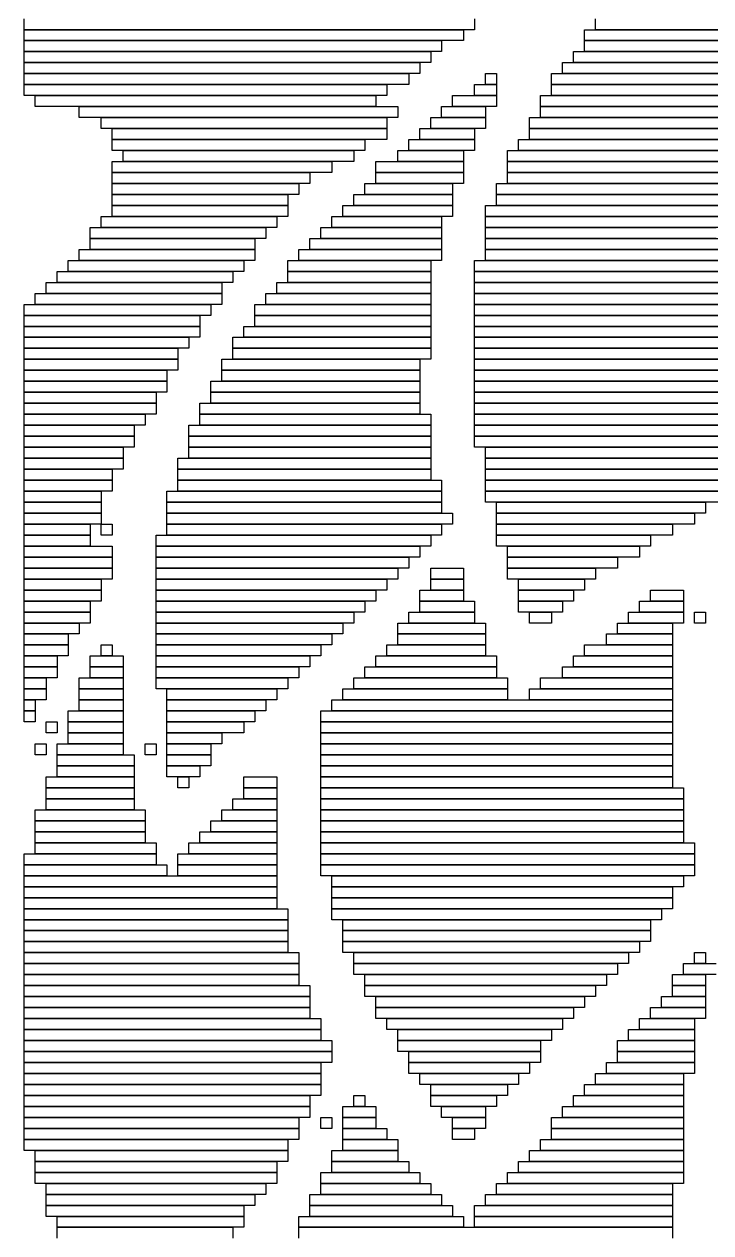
# Model space of a CAD drawing. Extents: x 343 to 660, y 321 to 684.
# Drawn here: x 343 to 405.5, y 403.5 to 513.5 of the extents above; entities that cross this region are included whole.
import ezdxf

# ---------------------------------------------------------------- set-up
doc = ezdxf.new("R2010")
doc.units = 0

msp = doc.modelspace()

# ---------------------------------------------------------------- linework, layer by layer
for p, q in [((343, 513), (343, 514)), ((384, 514), (384, 513)), ((395, 513), (395, 514)), ((384, 513), (343, 513)), ((343, 513), (383, 513)), ((343, 512), (343, 513)), ((383, 513), (383, 512)), ((394, 513), (431, 513)), ((394, 512), (394, 513)), ((429, 513), (395, 513)), ((383, 512), (343, 512)), ((343, 512), (381, 512)), ((343, 511), (343, 512)), ((381, 512), (381, 511)), ((431, 512), (394, 512)), ((394, 512), (433, 512)), ((394, 511), (394, 512)), ((381, 511), (343, 511)), ((343, 511), (380, 511)), ((343, 510), (343, 511)), ((380, 511), (380, 510)), ((393, 511), (436, 511)), ((393, 510), (393, 511)), ((433, 511), (394, 511)), ((380, 510), (343, 510)), ((343, 510), (379, 510)), ((343, 509), (343, 510)), ((379, 510), (379, 509)), ((392, 510), (439, 510)), ((392, 509), (392, 510)), ((436, 510), (393, 510)), ((379, 509), (343, 509)), ((343, 509), (378, 509)), ((343, 508), (343, 509)), ((378, 509), (378, 508)), ((385, 509), (386, 509)), ((385, 508), (385, 509)), ((386, 509), (386, 508)), ((391, 509), (442, 509)), ((391, 508), (391, 509)), ((439, 509), (392, 509)), ((378, 508), (343, 508)), ((343, 508), (376, 508)), ((343, 507), (343, 508)), ((376, 508), (376, 507)), ((384, 508), (386, 508)), ((384, 507), (384, 508)), ((386, 508), (385, 508)), ((386, 508), (386, 507)), ((442, 508), (391, 508)), ((391, 508), (445, 508)), ((391, 507), (391, 508)), ((376, 507), (343, 507)), ((344, 507), (375, 507)), ((344, 506), (344, 507)), ((375, 507), (375, 506)), ((382, 507), (386, 507)), ((382, 506), (382, 507)), ((386, 507), (384, 507)), ((386, 507), (386, 506)), ((390, 507), (450, 507)), ((390, 506), (390, 507)), ((445, 507), (391, 507)), ((375, 506), (344, 506)), ((348, 506), (377, 506)), ((348, 505), (348, 506)), ((377, 505), (348, 505)), ((350, 505), (376, 505)), ((350, 504), (350, 505)), ((376, 505), (376, 504)), ((377, 506), (377, 505)), ((380, 505), (385, 505)), ((380, 504), (380, 505)), ((381, 506), (385, 506)), ((381, 505), (381, 506)), ((385, 505), (381, 505)), ((386, 506), (382, 506)), ((385, 506), (385, 505)), ((385, 505), (385, 504)), ((389, 505), (448, 505)), ((389, 504), (389, 505)), ((450, 506), (390, 506)), ((390, 506), (450, 506)), ((390, 505), (390, 506)), ((450, 505), (390, 505)), ((376, 504), (350, 504)), ((351, 504), (376, 504)), ((351, 503), (351, 504)), ((376, 504), (376, 503)), ((379, 504), (384, 504)), ((379, 503), (379, 504)), ((385, 504), (380, 504)), ((384, 504), (384, 503)), ((448, 504), (389, 504)), ((389, 504), (442, 504)), ((389, 503), (389, 504)), ((376, 503), (351, 503)), ((351, 503), (374, 503)), ((351, 502), (351, 503)), ((374, 503), (374, 502)), ((378, 503), (384, 503)), ((378, 502), (378, 503)), ((384, 503), (379, 503)), ((384, 503), (384, 502)), ((388, 503), (425, 503)), ((388, 502), (388, 503)), ((442, 503), (389, 503)), ((374, 502), (351, 502)), ((352, 502), (373, 502)), ((352, 501), (352, 502)), ((373, 502), (373, 501)), ((377, 502), (383, 502)), ((377, 501), (377, 502)), ((384, 502), (378, 502)), ((383, 502), (383, 501)), ((387, 502), (420, 502)), ((387, 501), (387, 502)), ((425, 502), (388, 502)), ((351, 501), (371, 501)), ((351, 500), (351, 501)), ((373, 501), (352, 501)), ((371, 501), (371, 500)), ((375, 501), (383, 501)), ((375, 500), (375, 501)), ((383, 501), (377, 501)), ((383, 501), (383, 500)), ((420, 501), (387, 501)), ((387, 501), (417, 501)), ((387, 500), (387, 501)), ((371, 500), (351, 500)), ((351, 500), (369, 500)), ((351, 499), (351, 500)), ((369, 500), (369, 499)), ((383, 500), (375, 500)), ((375, 500), (383, 500)), ((375, 499), (375, 500)), ((383, 500), (383, 499)), ((417, 500), (387, 500)), ((387, 500), (414, 500)), ((387, 499), (387, 500)), ((369, 499), (351, 499)), ((351, 499), (368, 499)), ((351, 498), (351, 499)), ((368, 499), (368, 498)), ((374, 499), (382, 499)), ((374, 498), (374, 499)), ((383, 499), (375, 499)), ((382, 499), (382, 498)), ((386, 499), (412, 499)), ((386, 498), (386, 499)), ((414, 499), (387, 499)), ((368, 498), (351, 498)), ((351, 498), (367, 498)), ((351, 497), (351, 498)), ((367, 498), (367, 497)), ((373, 498), (382, 498)), ((373, 497), (373, 498)), ((382, 498), (374, 498)), ((382, 498), (382, 497)), ((412, 498), (386, 498)), ((386, 498), (410, 498)), ((386, 497), (386, 498)), ((367, 497), (351, 497)), ((351, 497), (367, 497)), ((351, 496), (351, 497)), ((367, 497), (367, 496)), ((372, 497), (382, 497)), ((372, 496), (372, 497)), ((382, 497), (373, 497)), ((382, 497), (382, 496)), ((385, 497), (409, 497)), ((385, 496), (385, 497)), ((410, 497), (386, 497)), ((350, 496), (366, 496)), ((350, 495), (350, 496)), ((367, 496), (351, 496)), ((366, 496), (366, 495)), ((371, 496), (381, 496)), ((371, 495), (371, 496)), ((382, 496), (372, 496)), ((381, 496), (381, 495)), ((409, 496), (385, 496)), ((385, 496), (407, 496)), ((385, 495), (385, 496)), ((349, 495), (365, 495)), ((349, 494), (349, 495)), ((365, 494), (349, 494)), ((349, 494), (364, 494)), ((349, 493), (349, 494)), ((366, 495), (350, 495)), ((364, 494), (364, 493)), ((365, 495), (365, 494)), ((369, 494), (381, 494)), ((369, 493), (369, 494)), ((370, 495), (381, 495)), ((370, 494), (370, 495)), ((381, 494), (370, 494)), ((381, 495), (371, 495)), ((381, 495), (381, 494)), ((381, 494), (381, 493)), ((407, 495), (385, 495)), ((385, 495), (406, 495)), ((385, 494), (385, 495)), ((406, 494), (385, 494)), ((385, 494), (408, 494)), ((385, 493), (385, 494)), ((348, 493), (364, 493)), ((348, 492), (348, 493)), ((364, 493), (349, 493)), ((364, 493), (364, 492)), ((368, 493), (381, 493)), ((368, 492), (368, 493)), ((381, 493), (369, 493)), ((381, 493), (381, 492)), ((408, 493), (385, 493)), ((385, 493), (411, 493)), ((385, 492), (385, 493)), ((347, 492), (363, 492)), ((347, 491), (347, 492)), ((364, 492), (348, 492)), ((363, 492), (363, 491)), ((367, 492), (380, 492)), ((367, 491), (367, 492)), ((381, 492), (368, 492)), ((380, 492), (380, 491)), ((384, 492), (413, 492)), ((384, 491), (384, 492)), ((411, 492), (385, 492)), ((346, 491), (362, 491)), ((346, 490), (346, 491)), ((363, 491), (347, 491)), ((362, 491), (362, 490)), ((380, 491), (367, 491)), ((367, 491), (380, 491)), ((367, 490), (367, 491)), ((380, 491), (380, 490)), ((413, 491), (384, 491)), ((384, 491), (415, 491)), ((384, 490), (384, 491)), ((345, 490), (361, 490)), ((345, 489), (345, 490)), ((362, 490), (346, 490)), ((361, 490), (361, 489)), ((366, 490), (380, 490)), ((366, 489), (366, 490)), ((380, 490), (367, 490)), ((380, 490), (380, 489)), ((415, 490), (384, 490)), ((384, 490), (417, 490)), ((384, 489), (384, 490)), ((344, 489), (361, 489)), ((344, 488), (344, 489)), ((361, 489), (345, 489)), ((361, 489), (361, 488)), ((365, 489), (380, 489)), ((365, 488), (365, 489)), ((380, 489), (366, 489)), ((380, 489), (380, 488)), ((417, 489), (384, 489)), ((384, 489), (419, 489)), ((384, 488), (384, 489)), ((343, 488), (360, 488)), ((343, 487), (343, 488)), ((361, 488), (344, 488)), ((360, 488), (360, 487)), ((364, 488), (380, 488)), ((364, 487), (364, 488)), ((380, 488), (365, 488)), ((380, 488), (380, 487)), ((419, 488), (384, 488)), ((384, 488), (421, 488)), ((384, 487), (384, 488)), ((360, 487), (343, 487)), ((343, 487), (359, 487)), ((343, 486), (343, 487)), ((359, 487), (359, 486)), ((380, 487), (364, 487)), ((364, 487), (380, 487)), ((364, 486), (364, 487)), ((380, 487), (380, 486)), ((421, 487), (384, 487)), ((384, 487), (424, 487)), ((384, 486), (384, 487)), ((359, 486), (343, 486)), ((343, 486), (359, 486)), ((343, 485), (343, 486)), ((359, 486), (359, 485)), ((363, 486), (380, 486)), ((363, 485), (363, 486)), ((380, 486), (364, 486)), ((380, 486), (380, 485)), ((424, 486), (384, 486)), ((384, 486), (425, 486)), ((384, 485), (384, 486)), ((359, 485), (343, 485)), ((343, 485), (358, 485)), ((343, 484), (343, 485)), ((358, 485), (358, 484)), ((362, 485), (380, 485)), ((362, 484), (362, 485)), ((380, 485), (363, 485)), ((380, 485), (380, 484)), ((425, 485), (384, 485)), ((384, 485), (424, 485)), ((384, 484), (384, 485)), ((358, 484), (343, 484)), ((343, 484), (357, 484)), ((343, 483), (343, 484)), ((357, 483), (343, 483)), ((343, 483), (357, 483)), ((343, 482), (343, 483)), ((357, 484), (357, 483)), ((357, 483), (357, 482)), ((361, 483), (379, 483)), ((361, 482), (361, 483)), ((380, 484), (362, 484)), ((362, 484), (380, 484)), ((362, 483), (362, 484)), ((380, 483), (362, 483)), ((379, 483), (379, 482)), ((380, 484), (380, 483)), ((424, 484), (384, 484)), ((384, 484), (423, 484)), ((384, 483), (384, 484)), ((423, 483), (384, 483)), ((384, 483), (421, 483)), ((384, 482), (384, 483)), ((357, 482), (343, 482)), ((343, 482), (356, 482)), ((343, 481), (343, 482)), ((356, 482), (356, 481)), ((379, 482), (361, 482)), ((361, 482), (379, 482)), ((361, 481), (361, 482)), ((379, 482), (379, 481)), ((421, 482), (384, 482)), ((384, 482), (420, 482)), ((384, 481), (384, 482)), ((356, 481), (343, 481)), ((343, 481), (356, 481)), ((343, 480), (343, 481)), ((356, 481), (356, 480)), ((360, 481), (379, 481)), ((360, 480), (360, 481)), ((379, 481), (361, 481)), ((379, 481), (379, 480)), ((420, 481), (384, 481)), ((384, 481), (418, 481)), ((384, 480), (384, 481)), ((356, 480), (343, 480)), ((343, 480), (355, 480)), ((343, 479), (343, 480)), ((355, 480), (355, 479)), ((379, 480), (360, 480)), ((360, 480), (379, 480)), ((360, 479), (360, 480)), ((379, 480), (379, 479)), ((418, 480), (384, 480)), ((384, 480), (417, 480)), ((384, 479), (384, 480)), ((355, 479), (343, 479)), ((343, 479), (355, 479)), ((343, 478), (343, 479)), ((355, 479), (355, 478)), ((359, 479), (379, 479)), ((359, 478), (359, 479)), ((379, 479), (360, 479)), ((379, 479), (379, 478)), ((417, 479), (384, 479)), ((384, 479), (417, 479)), ((384, 478), (384, 479)), ((355, 478), (343, 478)), ((343, 478), (354, 478)), ((343, 477), (343, 478)), ((354, 478), (354, 477)), ((379, 478), (359, 478)), ((359, 478), (380, 478)), ((359, 477), (359, 478)), ((380, 478), (380, 477)), ((417, 478), (384, 478)), ((384, 478), (416, 478)), ((384, 477), (384, 478)), ((354, 477), (343, 477)), ((343, 477), (353, 477)), ((343, 476), (343, 477)), ((353, 477), (353, 476)), ((358, 477), (380, 477)), ((358, 476), (358, 477)), ((380, 477), (359, 477)), ((380, 477), (380, 476)), ((416, 477), (384, 477)), ((384, 477), (415, 477)), ((384, 476), (384, 477)), ((353, 476), (343, 476)), ((343, 476), (353, 476)), ((343, 475), (343, 476)), ((353, 476), (353, 475)), ((380, 476), (358, 476)), ((358, 476), (380, 476)), ((358, 475), (358, 476)), ((380, 476), (380, 475)), ((415, 476), (384, 476)), ((384, 476), (414, 476)), ((384, 475), (384, 476)), ((353, 475), (343, 475)), ((343, 475), (352, 475)), ((343, 474), (343, 475)), ((352, 475), (352, 474)), ((380, 475), (358, 475)), ((358, 475), (380, 475)), ((358, 474), (358, 475)), ((380, 475), (380, 474)), ((414, 475), (384, 475)), ((385, 475), (413, 475)), ((385, 474), (385, 475)), ((352, 474), (343, 474)), ((343, 474), (352, 474)), ((343, 473), (343, 474)), ((352, 474), (352, 473)), ((357, 474), (380, 474)), ((357, 473), (357, 474)), ((380, 474), (358, 474)), ((380, 474), (380, 473)), ((413, 474), (385, 474)), ((385, 474), (411, 474)), ((385, 473), (385, 474)), ((352, 473), (343, 473)), ((343, 473), (351, 473)), ((343, 472), (343, 473)), ((351, 472), (343, 472)), ((343, 472), (351, 472)), ((343, 471), (343, 472)), ((351, 473), (351, 472)), ((351, 472), (351, 471)), ((380, 473), (357, 473)), ((357, 473), (380, 473)), ((357, 472), (357, 473)), ((380, 472), (357, 472)), ((357, 472), (381, 472)), ((357, 471), (357, 472)), ((380, 473), (380, 472)), ((381, 472), (381, 471)), ((411, 473), (385, 473)), ((385, 473), (410, 473)), ((385, 472), (385, 473)), ((410, 472), (385, 472)), ((385, 472), (409, 472)), ((385, 471), (385, 472)), ((351, 471), (343, 471)), ((343, 471), (350, 471)), ((343, 470), (343, 471)), ((350, 471), (350, 470)), ((356, 471), (381, 471)), ((356, 470), (356, 471)), ((381, 471), (357, 471)), ((381, 471), (381, 470)), ((409, 471), (385, 471)), ((385, 471), (407, 471)), ((385, 470), (385, 471)), ((350, 470), (343, 470)), ((343, 470), (350, 470)), ((343, 469), (343, 470)), ((350, 470), (350, 469)), ((381, 470), (356, 470)), ((356, 470), (381, 470)), ((356, 469), (356, 470)), ((381, 470), (381, 469)), ((407, 470), (385, 470)), ((386, 470), (405, 470)), ((386, 469), (386, 470)), ((405, 470), (405, 469)), ((350, 469), (343, 469)), ((343, 469), (350, 469)), ((343, 468), (343, 469)), ((350, 469), (350, 468)), ((381, 469), (356, 469)), ((356, 469), (382, 469)), ((356, 468), (356, 469)), ((382, 469), (382, 468)), ((405, 469), (386, 469)), ((386, 469), (404, 469)), ((386, 468), (386, 469)), ((404, 469), (404, 468)), ((350, 468), (343, 468)), ((343, 468), (349, 468)), ((343, 467), (343, 468)), ((349, 468), (349, 467)), ((350, 468), (351, 468)), ((350, 467), (350, 468)), ((351, 468), (351, 467)), ((382, 468), (356, 468)), ((356, 468), (381, 468)), ((356, 467), (356, 468)), ((381, 468), (381, 467)), ((404, 468), (386, 468)), ((386, 468), (402, 468)), ((386, 467), (386, 468)), ((402, 468), (402, 467)), ((349, 467), (343, 467)), ((343, 467), (349, 467)), ((343, 466), (343, 467)), ((349, 467), (349, 466)), ((351, 467), (350, 467)), ((355, 467), (380, 467)), ((355, 466), (355, 467)), ((381, 467), (356, 467)), ((380, 467), (380, 466)), ((402, 467), (386, 467)), ((386, 467), (400, 467)), ((386, 466), (386, 467)), ((400, 467), (400, 466)), ((349, 466), (343, 466)), ((343, 466), (351, 466)), ((343, 465), (343, 466)), ((351, 466), (351, 465)), ((380, 466), (355, 466)), ((355, 466), (379, 466)), ((355, 465), (355, 466)), ((379, 466), (379, 465)), ((400, 466), (386, 466)), ((387, 466), (399, 466)), ((387, 465), (387, 466)), ((399, 466), (399, 465)), ((351, 465), (343, 465)), ((343, 465), (351, 465)), ((343, 464), (343, 465)), ((351, 465), (351, 464)), ((379, 465), (355, 465)), ((355, 465), (378, 465)), ((355, 464), (355, 465)), ((378, 465), (378, 464)), ((399, 465), (387, 465)), ((387, 465), (397, 465)), ((387, 464), (387, 465)), ((397, 465), (397, 464)), ((351, 464), (343, 464)), ((343, 464), (351, 464)), ((343, 463), (343, 464)), ((351, 464), (351, 463)), ((378, 464), (355, 464)), ((355, 464), (377, 464)), ((355, 463), (355, 464)), ((377, 464), (377, 463)), ((380, 464), (383, 464)), ((380, 463), (380, 464)), ((383, 464), (383, 463)), ((397, 464), (387, 464)), ((387, 464), (395, 464)), ((387, 463), (387, 464)), ((395, 464), (395, 463)), ((351, 463), (343, 463)), ((343, 463), (350, 463)), ((343, 462), (343, 463)), ((350, 463), (350, 462)), ((377, 463), (355, 463)), ((355, 463), (376, 463)), ((355, 462), (355, 463)), ((376, 463), (376, 462)), ((383, 463), (380, 463)), ((380, 463), (383, 463)), ((380, 462), (380, 463)), ((383, 463), (383, 462)), ((395, 463), (387, 463)), ((388, 463), (394, 463)), ((388, 462), (388, 463)), ((394, 463), (394, 462)), ((350, 462), (343, 462)), ((343, 462), (350, 462)), ((343, 461), (343, 462)), ((350, 461), (343, 461)), ((343, 461), (349, 461)), ((343, 460), (343, 461)), ((349, 461), (349, 460)), ((350, 462), (350, 461)), ((376, 462), (355, 462)), ((355, 462), (375, 462)), ((355, 461), (355, 462)), ((375, 461), (355, 461)), ((355, 461), (374, 461)), ((355, 460), (355, 461)), ((374, 461), (374, 460)), ((375, 462), (375, 461)), ((379, 462), (383, 462)), ((379, 461), (379, 462)), ((383, 461), (379, 461)), ((379, 461), (384, 461)), ((379, 460), (379, 461)), ((383, 462), (380, 462)), ((383, 462), (383, 461)), ((384, 461), (384, 460)), ((394, 462), (388, 462)), ((388, 462), (393, 462)), ((388, 461), (388, 462)), ((393, 461), (388, 461)), ((388, 461), (392, 461)), ((388, 460), (388, 461)), ((392, 461), (392, 460)), ((393, 462), (393, 461)), ((399, 461), (403, 461)), ((399, 460), (399, 461)), ((400, 462), (403, 462)), ((400, 461), (400, 462)), ((403, 461), (400, 461)), ((403, 462), (403, 461)), ((403, 461), (403, 460)), ((349, 460), (343, 460)), ((343, 460), (349, 460)), ((343, 459), (343, 460)), ((349, 460), (349, 459)), ((374, 460), (355, 460)), ((355, 460), (373, 460)), ((355, 459), (355, 460)), ((373, 460), (373, 459)), ((378, 460), (384, 460)), ((378, 459), (378, 460)), ((384, 460), (379, 460)), ((384, 460), (384, 459)), ((392, 460), (388, 460)), ((389, 460), (391, 460)), ((389, 459), (389, 460)), ((391, 460), (391, 459)), ((398, 460), (403, 460)), ((398, 459), (398, 460)), ((403, 460), (399, 460)), ((403, 460), (403, 459)), ((404, 460), (405, 460)), ((404, 459), (404, 460)), ((405, 460), (405, 459)), ((349, 459), (343, 459)), ((343, 459), (348, 459)), ((343, 458), (343, 459)), ((348, 459), (348, 458)), ((373, 459), (355, 459)), ((355, 459), (372, 459)), ((355, 458), (355, 459)), ((372, 459), (372, 458)), ((377, 459), (385, 459)), ((377, 458), (377, 459)), ((384, 459), (378, 459)), ((385, 459), (385, 458)), ((391, 459), (389, 459)), ((397, 459), (402, 459)), ((397, 458), (397, 459)), ((403, 459), (398, 459)), ((402, 459), (402, 458)), ((405, 459), (404, 459)), ((348, 458), (343, 458)), ((343, 458), (347, 458)), ((343, 457), (343, 458)), ((347, 458), (347, 457)), ((372, 458), (355, 458)), ((355, 458), (371, 458)), ((355, 457), (355, 458)), ((371, 458), (371, 457)), ((385, 458), (377, 458)), ((377, 458), (385, 458)), ((377, 457), (377, 458)), ((385, 458), (385, 457)), ((396, 458), (402, 458)), ((396, 457), (396, 458)), ((402, 458), (397, 458)), ((402, 458), (402, 457)), ((347, 457), (343, 457)), ((343, 457), (347, 457)), ((343, 456), (343, 457)), ((347, 457), (347, 456)), ((350, 457), (351, 457)), ((350, 456), (350, 457)), ((351, 457), (351, 456)), ((371, 457), (355, 457)), ((355, 457), (370, 457)), ((355, 456), (355, 457)), ((370, 457), (370, 456)), ((376, 457), (385, 457)), ((376, 456), (376, 457)), ((385, 457), (377, 457)), ((385, 457), (385, 456)), ((394, 457), (402, 457)), ((394, 456), (394, 457)), ((402, 457), (396, 457)), ((402, 457), (402, 456)), ((347, 456), (343, 456)), ((343, 456), (346, 456)), ((343, 455), (343, 456)), ((346, 456), (346, 455)), ((349, 456), (352, 456)), ((349, 455), (349, 456)), ((351, 456), (350, 456)), ((352, 456), (352, 455)), ((370, 456), (355, 456)), ((355, 456), (369, 456)), ((355, 455), (355, 456)), ((369, 456), (369, 455)), ((375, 456), (386, 456)), ((375, 455), (375, 456)), ((385, 456), (376, 456)), ((386, 456), (386, 455)), ((393, 456), (402, 456)), ((393, 455), (393, 456)), ((402, 456), (394, 456)), ((402, 456), (402, 455)), ((346, 455), (343, 455)), ((343, 455), (346, 455)), ((343, 454), (343, 455)), ((346, 455), (346, 454)), ((352, 455), (349, 455)), ((349, 455), (352, 455)), ((349, 454), (349, 455)), ((352, 455), (352, 454)), ((369, 455), (355, 455)), ((355, 455), (368, 455)), ((355, 454), (355, 455)), ((368, 455), (368, 454)), ((374, 455), (386, 455)), ((374, 454), (374, 455)), ((386, 455), (375, 455)), ((386, 455), (386, 454)), ((392, 455), (402, 455)), ((392, 454), (392, 455)), ((402, 455), (393, 455)), ((402, 455), (402, 454)), ((346, 454), (343, 454)), ((343, 454), (345, 454)), ((343, 453), (343, 454)), ((345, 454), (345, 453)), ((348, 454), (352, 454)), ((348, 453), (348, 454)), ((352, 454), (349, 454)), ((352, 454), (352, 453)), ((368, 454), (355, 454)), ((355, 454), (367, 454)), ((355, 453), (355, 454)), ((367, 454), (367, 453)), ((373, 454), (387, 454)), ((373, 453), (373, 454)), ((386, 454), (374, 454)), ((387, 454), (387, 453)), ((390, 454), (402, 454)), ((390, 453), (390, 454)), ((402, 454), (392, 454)), ((402, 454), (402, 453)), ((345, 453), (343, 453)), ((343, 453), (345, 453)), ((343, 452), (343, 453)), ((345, 453), (345, 452)), ((352, 453), (348, 453)), ((348, 453), (352, 453)), ((348, 452), (348, 453)), ((352, 453), (352, 452)), ((367, 453), (355, 453)), ((356, 453), (366, 453)), ((356, 452), (356, 453)), ((366, 453), (366, 452)), ((372, 453), (387, 453)), ((372, 452), (372, 453)), ((387, 453), (373, 453)), ((387, 453), (387, 452)), ((389, 453), (402, 453)), ((389, 452), (389, 453)), ((402, 453), (390, 453)), ((402, 453), (402, 452)), ((345, 452), (343, 452)), ((343, 452), (344, 452)), ((343, 451), (343, 452)), ((344, 452), (344, 451)), ((352, 452), (348, 452)), ((348, 452), (352, 452)), ((348, 451), (348, 452)), ((352, 452), (352, 451)), ((366, 452), (356, 452)), ((356, 452), (365, 452)), ((356, 451), (356, 452)), ((365, 452), (365, 451)), ((371, 452), (402, 452)), ((371, 451), (371, 452)), ((387, 452), (372, 452)), ((402, 452), (389, 452)), ((402, 452), (402, 451)), ((344, 451), (343, 451)), ((343, 451), (344, 451)), ((343, 450), (343, 451)), ((344, 450), (343, 450)), ((344, 451), (344, 450)), ((345, 450), (346, 450)), ((345, 449), (345, 450)), ((346, 450), (346, 449)), ((347, 451), (352, 451)), ((347, 450), (347, 451)), ((352, 450), (347, 450)), ((347, 450), (352, 450)), ((347, 449), (347, 450)), ((352, 451), (348, 451)), ((352, 451), (352, 450)), ((352, 450), (352, 449)), ((365, 451), (356, 451)), ((356, 451), (364, 451)), ((356, 450), (356, 451)), ((364, 450), (356, 450)), ((356, 450), (363, 450)), ((356, 449), (356, 450)), ((363, 450), (363, 449)), ((364, 451), (364, 450)), ((370, 451), (402, 451)), ((370, 450), (370, 451)), ((402, 450), (370, 450)), ((370, 450), (402, 450)), ((370, 449), (370, 450)), ((402, 451), (371, 451)), ((402, 451), (402, 450)), ((402, 450), (402, 449)), ((346, 449), (345, 449)), ((352, 449), (347, 449)), ((347, 449), (352, 449)), ((347, 448), (347, 449)), ((352, 449), (352, 448)), ((363, 449), (356, 449)), ((356, 449), (361, 449)), ((356, 448), (356, 449)), ((361, 449), (361, 448)), ((402, 449), (370, 449)), ((370, 449), (402, 449)), ((370, 448), (370, 449)), ((402, 449), (402, 448)), ((344, 448), (345, 448)), ((344, 447), (344, 448)), ((345, 448), (345, 447)), ((346, 448), (352, 448)), ((346, 447), (346, 448)), ((352, 448), (347, 448)), ((352, 448), (352, 447)), ((354, 448), (355, 448)), ((354, 447), (354, 448)), ((355, 448), (355, 447)), ((361, 448), (356, 448)), ((356, 448), (360, 448)), ((356, 447), (356, 448)), ((360, 448), (360, 447)), ((402, 448), (370, 448)), ((370, 448), (402, 448)), ((370, 447), (370, 448)), ((402, 448), (402, 447)), ((345, 447), (344, 447)), ((352, 447), (346, 447)), ((346, 447), (353, 447)), ((346, 446), (346, 447)), ((353, 447), (353, 446)), ((355, 447), (354, 447)), ((360, 447), (356, 447)), ((356, 447), (360, 447)), ((356, 446), (356, 447)), ((360, 447), (360, 446)), ((402, 447), (370, 447)), ((370, 447), (402, 447)), ((370, 446), (370, 447)), ((402, 447), (402, 446)), ((353, 446), (346, 446)), ((346, 446), (353, 446)), ((346, 445), (346, 446)), ((353, 446), (353, 445)), ((360, 446), (356, 446)), ((356, 446), (359, 446)), ((356, 445), (356, 446)), ((359, 446), (359, 445)), ((402, 446), (370, 446)), ((370, 446), (402, 446)), ((370, 445), (370, 446)), ((402, 446), (402, 445)), ((345, 445), (353, 445)), ((345, 444), (345, 445)), ((353, 445), (346, 445)), ((353, 445), (353, 444)), ((359, 445), (356, 445)), ((357, 445), (358, 445)), ((357, 444), (357, 445)), ((358, 445), (358, 444)), ((363, 445), (366, 445)), ((363, 444), (363, 445)), ((366, 445), (366, 444)), ((402, 445), (370, 445)), ((370, 445), (402, 445)), ((370, 444), (370, 445)), ((402, 445), (402, 444)), ((353, 444), (345, 444)), ((345, 444), (353, 444)), ((345, 443), (345, 444)), ((353, 444), (353, 443)), ((358, 444), (357, 444)), ((366, 444), (363, 444)), ((363, 444), (366, 444)), ((363, 443), (363, 444)), ((366, 444), (366, 443)), ((402, 444), (370, 444)), ((370, 444), (403, 444)), ((370, 443), (370, 444)), ((403, 444), (403, 443)), ((353, 443), (345, 443)), ((345, 443), (353, 443)), ((345, 442), (345, 443)), ((353, 443), (353, 442)), ((362, 443), (366, 443)), ((362, 442), (362, 443)), ((366, 443), (363, 443)), ((366, 443), (366, 442)), ((403, 443), (370, 443)), ((370, 443), (403, 443)), ((370, 442), (370, 443)), ((403, 443), (403, 442)), ((344, 442), (354, 442)), ((344, 441), (344, 442)), ((353, 442), (345, 442)), ((354, 442), (354, 441)), ((361, 442), (366, 442)), ((361, 441), (361, 442)), ((366, 442), (362, 442)), ((366, 442), (366, 441)), ((403, 442), (370, 442)), ((370, 442), (403, 442)), ((370, 441), (370, 442)), ((403, 442), (403, 441)), ((354, 441), (344, 441)), ((344, 441), (354, 441)), ((344, 440), (344, 441)), ((354, 441), (354, 440)), ((360, 441), (366, 441)), ((360, 440), (360, 441)), ((366, 441), (361, 441)), ((366, 441), (366, 440)), ((403, 441), (370, 441)), ((370, 441), (403, 441)), ((370, 440), (370, 441)), ((403, 441), (403, 440)), ((354, 440), (344, 440)), ((344, 440), (354, 440)), ((344, 439), (344, 440)), ((354, 439), (344, 439)), ((344, 439), (355, 439)), ((344, 438), (344, 439)), ((354, 440), (354, 439)), ((355, 439), (355, 438)), ((358, 439), (366, 439)), ((358, 438), (358, 439)), ((359, 440), (366, 440)), ((359, 439), (359, 440)), ((366, 439), (359, 439)), ((366, 440), (360, 440)), ((366, 440), (366, 439)), ((366, 439), (366, 438)), ((403, 440), (370, 440)), ((370, 440), (403, 440)), ((370, 439), (370, 440)), ((403, 439), (370, 439)), ((370, 439), (404, 439)), ((370, 438), (370, 439)), ((403, 440), (403, 439)), ((404, 439), (404, 438)), ((343, 438), (355, 438)), ((343, 437), (343, 438)), ((355, 438), (344, 438)), ((355, 438), (355, 437)), ((357, 438), (366, 438)), ((357, 437), (357, 438)), ((366, 438), (358, 438)), ((366, 438), (366, 437)), ((404, 438), (370, 438)), ((370, 438), (404, 438)), ((370, 437), (370, 438)), ((404, 438), (404, 437)), ((355, 437), (343, 437)), ((343, 437), (356, 437)), ((343, 436), (343, 437)), ((356, 437), (356, 436)), ((366, 437), (357, 437)), ((357, 437), (366, 437)), ((357, 436), (357, 437)), ((366, 437), (366, 436)), ((404, 437), (370, 437)), ((370, 437), (404, 437)), ((370, 436), (370, 437)), ((404, 437), (404, 436)), ((356, 436), (343, 436)), ((343, 436), (366, 436)), ((343, 435), (343, 436)), ((366, 436), (357, 436)), ((366, 436), (366, 435)), ((404, 436), (370, 436)), ((371, 436), (403, 436)), ((371, 435), (371, 436)), ((403, 436), (403, 435)), ((366, 435), (343, 435)), ((343, 435), (366, 435)), ((343, 434), (343, 435)), ((366, 435), (366, 434)), ((403, 435), (371, 435)), ((371, 435), (402, 435)), ((371, 434), (371, 435)), ((402, 435), (402, 434)), ((366, 434), (343, 434)), ((343, 434), (366, 434)), ((343, 433), (343, 434)), ((366, 434), (366, 433)), ((402, 434), (371, 434)), ((371, 434), (402, 434)), ((371, 433), (371, 434)), ((402, 434), (402, 433)), ((366, 433), (343, 433)), ((343, 433), (367, 433)), ((343, 432), (343, 433)), ((367, 433), (367, 432)), ((402, 433), (371, 433)), ((371, 433), (401, 433)), ((371, 432), (371, 433)), ((401, 433), (401, 432)), ((367, 432), (343, 432)), ((343, 432), (367, 432)), ((343, 431), (343, 432)), ((367, 432), (367, 431)), ((401, 432), (371, 432)), ((372, 432), (400, 432)), ((372, 431), (372, 432)), ((400, 432), (400, 431)), ((367, 431), (343, 431)), ((343, 431), (367, 431)), ((343, 430), (343, 431)), ((367, 431), (367, 430)), ((400, 431), (372, 431)), ((372, 431), (400, 431)), ((372, 430), (372, 431)), ((400, 431), (400, 430)), ((367, 430), (343, 430)), ((343, 430), (367, 430)), ((343, 429), (343, 430)), ((367, 430), (367, 429)), ((400, 430), (372, 430)), ((372, 430), (399, 430)), ((372, 429), (372, 430)), ((399, 430), (399, 429)), ((367, 429), (343, 429)), ((343, 429), (368, 429)), ((343, 428), (343, 429)), ((368, 428), (343, 428)), ((343, 428), (368, 428)), ((343, 427), (343, 428)), ((368, 429), (368, 428)), ((368, 428), (368, 427)), ((399, 429), (372, 429)), ((373, 429), (398, 429)), ((373, 428), (373, 429)), ((398, 428), (373, 428)), ((373, 428), (397, 428)), ((373, 427), (373, 428)), ((397, 428), (397, 427)), ((398, 429), (398, 428)), ((403, 428), (406, 428)), ((403, 427), (403, 428)), ((404, 429), (405, 429)), ((404, 428), (404, 429)), ((405, 428), (404, 428)), ((405, 429), (405, 428)), ((368, 427), (343, 427)), ((343, 427), (368, 427)), ((343, 426), (343, 427)), ((368, 427), (368, 426)), ((397, 427), (373, 427)), ((374, 427), (396, 427)), ((374, 426), (374, 427)), ((396, 427), (396, 426)), ((402, 427), (405, 427)), ((402, 426), (402, 427)), ((406, 427), (403, 427)), ((405, 427), (405, 426)), ((368, 426), (343, 426)), ((343, 426), (369, 426)), ((343, 425), (343, 426)), ((369, 426), (369, 425)), ((396, 426), (374, 426)), ((374, 426), (395, 426)), ((374, 425), (374, 426)), ((395, 426), (395, 425)), ((405, 426), (402, 426)), ((402, 426), (405, 426)), ((402, 425), (402, 426)), ((405, 426), (405, 425)), ((369, 425), (343, 425)), ((343, 425), (369, 425)), ((343, 424), (343, 425)), ((369, 425), (369, 424)), ((395, 425), (374, 425)), ((375, 425), (394, 425)), ((375, 424), (375, 425)), ((394, 425), (394, 424)), ((401, 425), (405, 425)), ((401, 424), (401, 425)), ((405, 425), (402, 425)), ((405, 425), (405, 424)), ((369, 424), (343, 424)), ((343, 424), (369, 424)), ((343, 423), (343, 424)), ((369, 424), (369, 423)), ((394, 424), (375, 424)), ((375, 424), (393, 424)), ((375, 423), (375, 424)), ((393, 424), (393, 423)), ((400, 424), (405, 424)), ((400, 423), (400, 424)), ((405, 424), (401, 424)), ((405, 424), (405, 423)), ((369, 423), (343, 423)), ((343, 423), (370, 423)), ((343, 422), (343, 423)), ((370, 423), (370, 422)), ((393, 423), (375, 423)), ((376, 423), (392, 423)), ((376, 422), (376, 423)), ((392, 423), (392, 422)), ((399, 423), (404, 423)), ((399, 422), (399, 423)), ((405, 423), (400, 423)), ((404, 423), (404, 422)), ((370, 422), (343, 422)), ((343, 422), (370, 422)), ((343, 421), (343, 422)), ((370, 422), (370, 421)), ((392, 422), (376, 422)), ((377, 422), (391, 422)), ((377, 421), (377, 422)), ((391, 422), (391, 421)), ((398, 422), (404, 422)), ((398, 421), (398, 422)), ((404, 422), (399, 422)), ((404, 422), (404, 421)), ((370, 421), (343, 421)), ((343, 421), (371, 421)), ((343, 420), (343, 421)), ((371, 421), (371, 420)), ((391, 421), (377, 421)), ((377, 421), (390, 421)), ((377, 420), (377, 421)), ((390, 421), (390, 420)), ((397, 421), (404, 421)), ((397, 420), (397, 421)), ((404, 421), (398, 421)), ((404, 421), (404, 420)), ((371, 420), (343, 420)), ((343, 420), (371, 420)), ((343, 419), (343, 420)), ((371, 420), (371, 419)), ((390, 420), (377, 420)), ((378, 420), (390, 420)), ((378, 419), (378, 420)), ((390, 420), (390, 419)), ((404, 420), (397, 420)), ((397, 420), (404, 420)), ((397, 419), (397, 420)), ((404, 420), (404, 419)), ((371, 419), (343, 419)), ((343, 419), (370, 419)), ((343, 418), (343, 419)), ((370, 419), (370, 418)), ((390, 419), (378, 419)), ((378, 419), (389, 419)), ((378, 418), (378, 419)), ((389, 419), (389, 418)), ((396, 419), (404, 419)), ((396, 418), (396, 419)), ((404, 419), (397, 419)), ((404, 419), (404, 418)), ((370, 418), (343, 418)), ((343, 418), (370, 418)), ((343, 417), (343, 418)), ((370, 417), (343, 417)), ((343, 417), (370, 417)), ((343, 416), (343, 417)), ((370, 418), (370, 417)), ((370, 417), (370, 416)), ((389, 418), (378, 418)), ((379, 418), (388, 418)), ((379, 417), (379, 418)), ((388, 417), (379, 417)), ((380, 417), (387, 417)), ((380, 416), (380, 417)), ((387, 417), (387, 416)), ((388, 418), (388, 417)), ((394, 417), (403, 417)), ((394, 416), (394, 417)), ((395, 418), (403, 418)), ((395, 417), (395, 418)), ((403, 417), (395, 417)), ((404, 418), (396, 418)), ((403, 418), (403, 417)), ((403, 417), (403, 416)), ((370, 416), (343, 416)), ((343, 416), (369, 416)), ((343, 415), (343, 416)), ((369, 416), (369, 415)), ((373, 416), (374, 416)), ((373, 415), (373, 416)), ((374, 416), (374, 415)), ((387, 416), (380, 416)), ((380, 416), (386, 416)), ((380, 415), (380, 416)), ((386, 416), (386, 415)), ((393, 416), (403, 416)), ((393, 415), (393, 416)), ((403, 416), (394, 416)), ((403, 416), (403, 415)), ((369, 415), (343, 415)), ((343, 415), (369, 415)), ((343, 414), (343, 415)), ((369, 415), (369, 414)), ((372, 415), (375, 415)), ((372, 414), (372, 415)), ((374, 415), (373, 415)), ((375, 415), (375, 414)), ((386, 415), (380, 415)), ((381, 415), (385, 415)), ((381, 414), (381, 415)), ((385, 415), (385, 414)), ((392, 415), (403, 415)), ((392, 414), (392, 415)), ((403, 415), (393, 415)), ((403, 415), (403, 414)), ((369, 414), (343, 414)), ((343, 414), (368, 414)), ((343, 413), (343, 414)), ((368, 414), (368, 413)), ((370, 414), (371, 414)), ((370, 413), (370, 414)), ((371, 414), (371, 413)), ((375, 414), (372, 414)), ((372, 414), (375, 414)), ((372, 413), (372, 414)), ((375, 414), (375, 413)), ((385, 414), (381, 414)), ((382, 414), (385, 414)), ((382, 413), (382, 414)), ((385, 414), (385, 413)), ((391, 414), (403, 414)), ((391, 413), (391, 414)), ((403, 414), (392, 414)), ((403, 414), (403, 413)), ((368, 413), (343, 413)), ((343, 413), (368, 413)), ((343, 412), (343, 413)), ((368, 413), (368, 412)), ((371, 413), (370, 413)), ((375, 413), (372, 413)), ((372, 413), (376, 413)), ((372, 412), (372, 413)), ((376, 413), (376, 412)), ((385, 413), (382, 413)), ((382, 413), (384, 413)), ((382, 412), (382, 413)), ((384, 413), (384, 412)), ((403, 413), (391, 413)), ((391, 413), (403, 413)), ((391, 412), (391, 413)), ((403, 413), (403, 412)), ((368, 412), (343, 412)), ((343, 412), (367, 412)), ((343, 411), (343, 412)), ((367, 412), (367, 411)), ((376, 412), (372, 412)), ((372, 412), (377, 412)), ((372, 411), (372, 412)), ((377, 412), (377, 411)), ((384, 412), (382, 412)), ((390, 412), (403, 412)), ((390, 411), (390, 412)), ((403, 412), (391, 412)), ((403, 412), (403, 411)), ((367, 411), (343, 411)), ((344, 411), (367, 411)), ((344, 410), (344, 411)), ((367, 411), (367, 410)), ((371, 411), (377, 411)), ((371, 410), (371, 411)), ((377, 411), (372, 411)), ((377, 411), (377, 410)), ((389, 411), (403, 411)), ((389, 410), (389, 411)), ((403, 411), (390, 411)), ((403, 411), (403, 410)), ((367, 410), (344, 410)), ((344, 410), (366, 410)), ((344, 409), (344, 410)), ((366, 410), (366, 409)), ((377, 410), (371, 410)), ((371, 410), (378, 410)), ((371, 409), (371, 410)), ((378, 410), (378, 409)), ((388, 410), (403, 410)), ((388, 409), (388, 410)), ((403, 410), (389, 410)), ((403, 410), (403, 409)), ((366, 409), (344, 409)), ((344, 409), (366, 409)), ((344, 408), (344, 409)), ((366, 409), (366, 408)), ((370, 409), (379, 409)), ((370, 408), (370, 409)), ((378, 409), (371, 409)), ((379, 409), (379, 408)), ((387, 409), (403, 409)), ((387, 408), (387, 409)), ((403, 409), (388, 409)), ((403, 409), (403, 408)), ((366, 408), (344, 408)), ((345, 408), (365, 408)), ((345, 407), (345, 408)), ((365, 408), (365, 407)), ((379, 408), (370, 408)), ((370, 408), (380, 408)), ((370, 407), (370, 408)), ((380, 408), (380, 407)), ((386, 408), (402, 408)), ((386, 407), (386, 408)), ((403, 408), (387, 408)), ((402, 408), (402, 407)), ((365, 407), (345, 407)), ((345, 407), (364, 407)), ((345, 406), (345, 407)), ((364, 406), (345, 406)), ((345, 406), (363, 406)), ((345, 405), (345, 406)), ((363, 406), (363, 405)), ((364, 407), (364, 406)), ((369, 407), (381, 407)), ((369, 406), (369, 407)), ((381, 406), (369, 406)), ((369, 406), (382, 406)), ((369, 405), (369, 406)), ((380, 407), (370, 407)), ((381, 407), (381, 406)), ((382, 406), (382, 405)), ((384, 406), (402, 406)), ((384, 405), (384, 406)), ((385, 407), (402, 407)), ((385, 406), (385, 407)), ((402, 406), (385, 406)), ((402, 407), (386, 407)), ((402, 407), (402, 406)), ((402, 406), (402, 405)), ((363, 405), (345, 405)), ((346, 405), (363, 405)), ((346, 404), (346, 405)), ((363, 405), (363, 404)), ((368, 405), (383, 405)), ((368, 404), (368, 405)), ((382, 405), (369, 405)), ((383, 405), (383, 404)), ((402, 405), (384, 405)), ((384, 405), (402, 405)), ((384, 404), (384, 405)), ((402, 405), (402, 404)), ((363, 404), (346, 404)), ((346, 404), (362, 404)), ((346, 403), (346, 404)), ((362, 404), (362, 403)), ((383, 404), (368, 404)), ((368, 404), (402, 404)), ((368, 403), (368, 404)), ((402, 404), (384, 404)), ((402, 404), (402, 403))]:
    msp.add_line(p, q)

doc.saveas('drawing.dxf')
